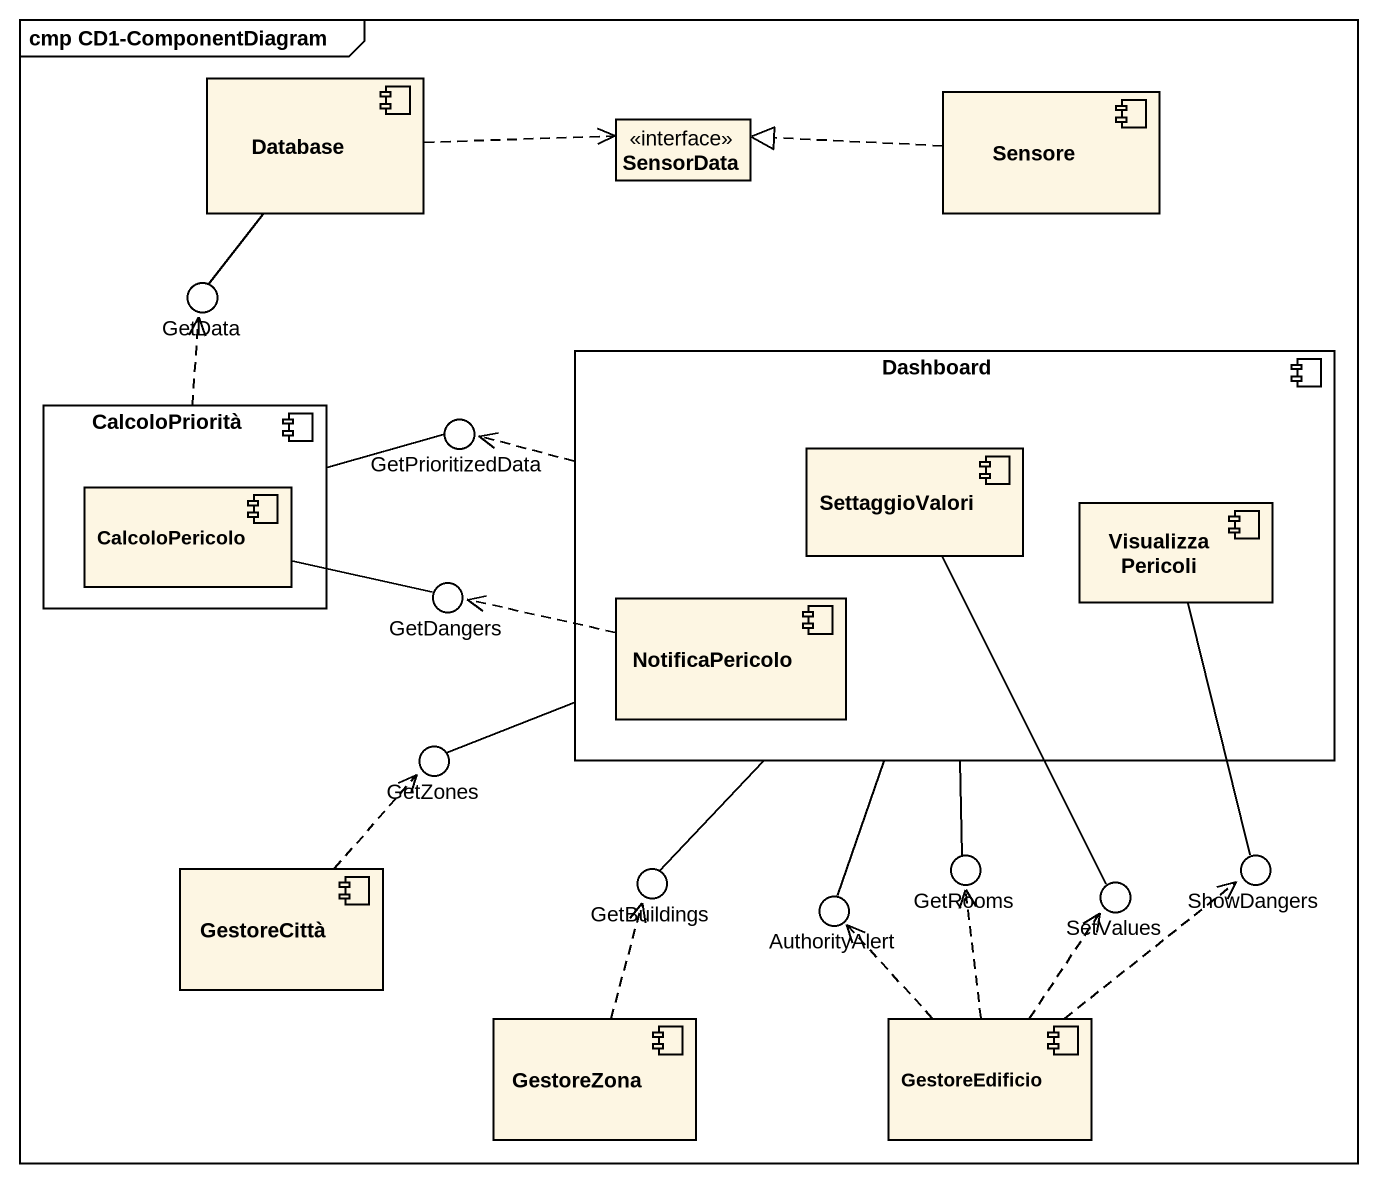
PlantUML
@startuml
mainframe cmp CD1-ComponentDiagram
allowmixing
hide circle
hide empty members
component "Database" as Database_
interface SensorData
component Sensore
() GetData
component Dashboard {
  component SettaggioValori
  component "Visualizza Pericoli" as Visualizza_Pericoli
  component NotificaPericolo
}
component CalcoloPriorità {
  component CalcoloPericolo
}
() GetPrioritizedData
() GetDangers
() GetZones
component GestoreCittà
() GetBuildings
() AuthorityAlert
() GetRooms
() SetValues
() ShowDangers
component GestoreZona
component GestoreEdificio
Database_ .right.> SensorData
Database_ -- GetData
Sensore .left.|> SensorData
Dashboard .left.> GetPrioritizedData
Dashboard -left- GetZones
Dashboard -- GetBuildings
Dashboard -- AuthorityAlert
Dashboard -- GetRooms
CalcoloPriorità .up.> GetData
CalcoloPriorità -right- GetPrioritizedData
SettaggioValori -- SetValues
CalcoloPericolo -right- GetDangers
Visualizza_Pericoli -- ShowDangers
NotificaPericolo .left.> GetDangers
GestoreCittà .up.> GetZones
GestoreZona .up.> GetBuildings
GestoreEdificio .up.> AuthorityAlert
GestoreEdificio .up.> GetRooms
GestoreEdificio .up.> SetValues
GestoreEdificio .up.> ShowDangers
@enduml
